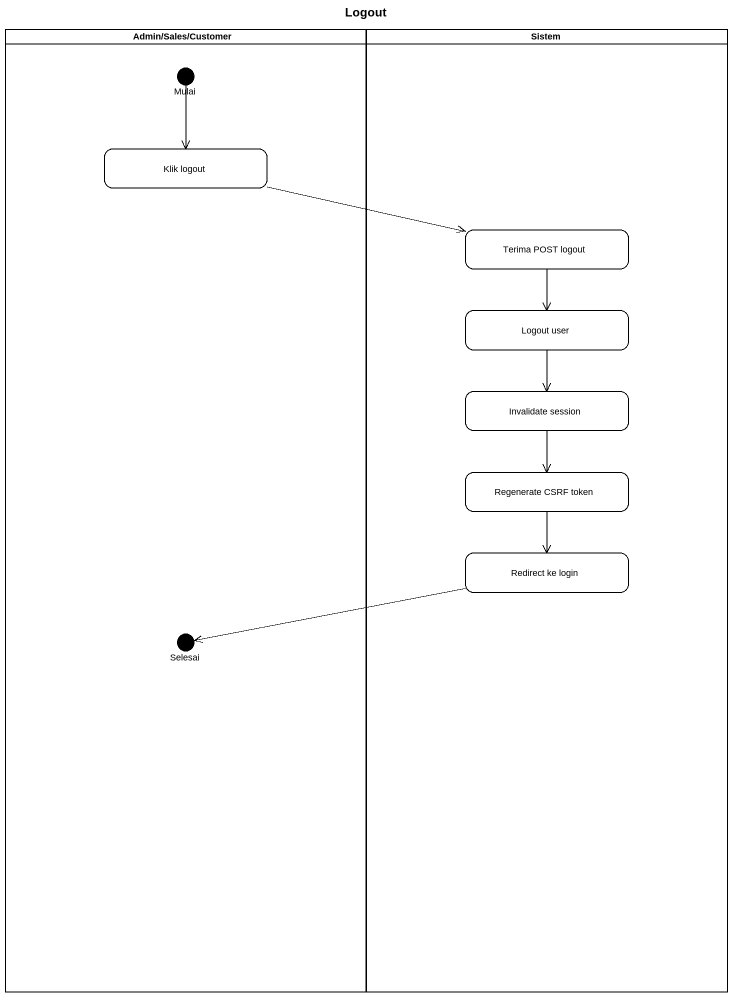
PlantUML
@startuml
title Logout
hide empty description
state "Admin/Sales/Customer" as Admin_Sales_Customer <<partition>> {
  state Mulai <<choice>>
  state "Klik logout" as Klik_logout
  state Selesai <<choice>>
}
state Sistem <<partition>> {
  state "Terima POST logout" as Terima_POST_logout
  state "Logout user" as Logout_user
  state "Invalidate session" as Invalidate_session
  state "Regenerate CSRF token" as Regenerate_CSRF_token
  state "Redirect ke login" as Redirect_ke_login
}
Mulai --> Klik_logout
Klik_logout -right-> Terima_POST_logout
Terima_POST_logout --> Logout_user
Logout_user --> Invalidate_session
Invalidate_session --> Regenerate_CSRF_token
Regenerate_CSRF_token --> Redirect_ke_login
Redirect_ke_login -left-> Selesai
@enduml
